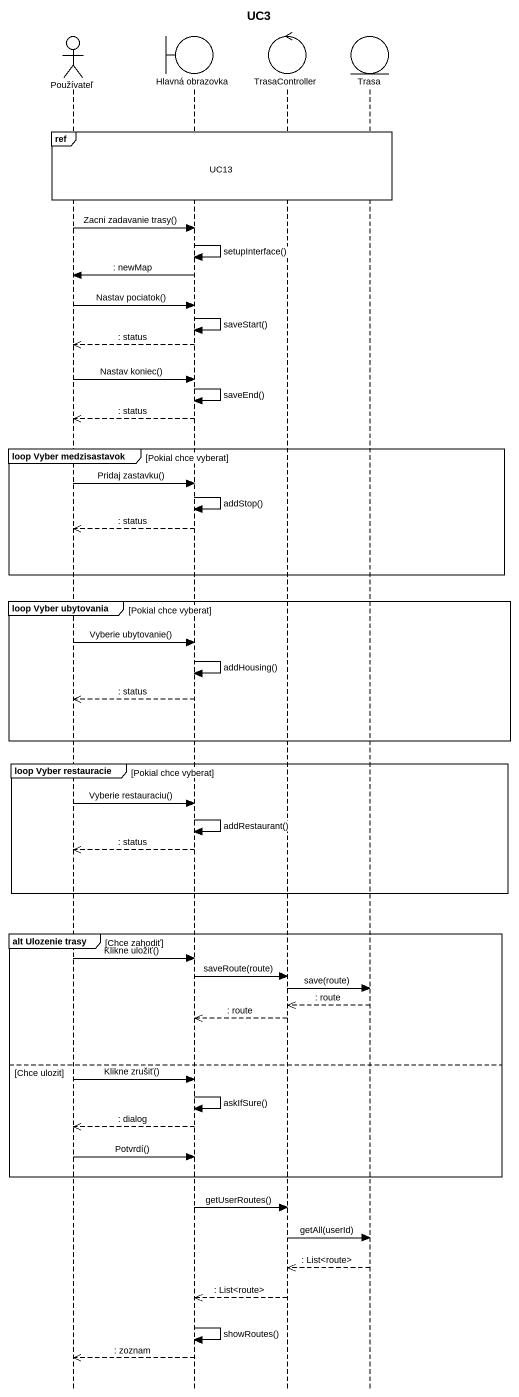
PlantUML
@startuml
title UC3
hide footbox
actor Používateľ
boundary "Hlavná obrazovka" as Hlavná_obrazovka
control TrasaController
entity Trasa

ref over Používateľ, Hlavná_obrazovka, TrasaController, Trasa : UC13
Používateľ -> Hlavná_obrazovka : Zacni zadavanie trasy()
Hlavná_obrazovka -> Hlavná_obrazovka : setupInterface()
Hlavná_obrazovka -> Používateľ : : newMap
Používateľ -> Hlavná_obrazovka : Nastav pociatok()
Hlavná_obrazovka -> Hlavná_obrazovka : saveStart()
Hlavná_obrazovka -->> Používateľ : : status
Používateľ -> Hlavná_obrazovka : Nastav koniec()
Hlavná_obrazovka -> Hlavná_obrazovka : saveEnd()
Hlavná_obrazovka -->> Používateľ : : status
group loop Vyber medzisastavok [Pokial chce vyberat]
  Používateľ -> Hlavná_obrazovka : Pridaj zastavku()
  Hlavná_obrazovka -> Hlavná_obrazovka : addStop()
  Hlavná_obrazovka -->> Používateľ : : status
end
group loop Vyber ubytovania [Pokial chce vyberat]
  Používateľ -> Hlavná_obrazovka : Vyberie ubytovanie()
  Hlavná_obrazovka -> Hlavná_obrazovka : addHousing()
  Hlavná_obrazovka -->> Používateľ : : status
end
group loop Vyber restauracie [Pokial chce vyberat]
  Používateľ -> Hlavná_obrazovka : Vyberie restauraciu()
  Hlavná_obrazovka -> Hlavná_obrazovka : addRestaurant()
  Hlavná_obrazovka -->> Používateľ : : status
end
group alt Ulozenie trasy [Chce zahodiť]
  Používateľ -> Hlavná_obrazovka : Klikne uložiť()
  Hlavná_obrazovka -> TrasaController : saveRoute(route)
  TrasaController -> Trasa : save(route)
  Trasa -->> TrasaController : : route
  TrasaController -->> Hlavná_obrazovka : : route
else Chce ulozit
  Používateľ -> Hlavná_obrazovka : Klikne zrušiť()
  Hlavná_obrazovka -> Hlavná_obrazovka : askIfSure()
  Hlavná_obrazovka -->> Používateľ : : dialog
  Používateľ -> Hlavná_obrazovka : Potvrdí()
end
Hlavná_obrazovka -> TrasaController : getUserRoutes()
TrasaController -> Trasa : getAll(userId)
Trasa -->> TrasaController : : List<route>
TrasaController -->> Hlavná_obrazovka : : List<route>
Hlavná_obrazovka -> Hlavná_obrazovka : showRoutes()
Hlavná_obrazovka -->> Používateľ : : zoznam
@enduml
